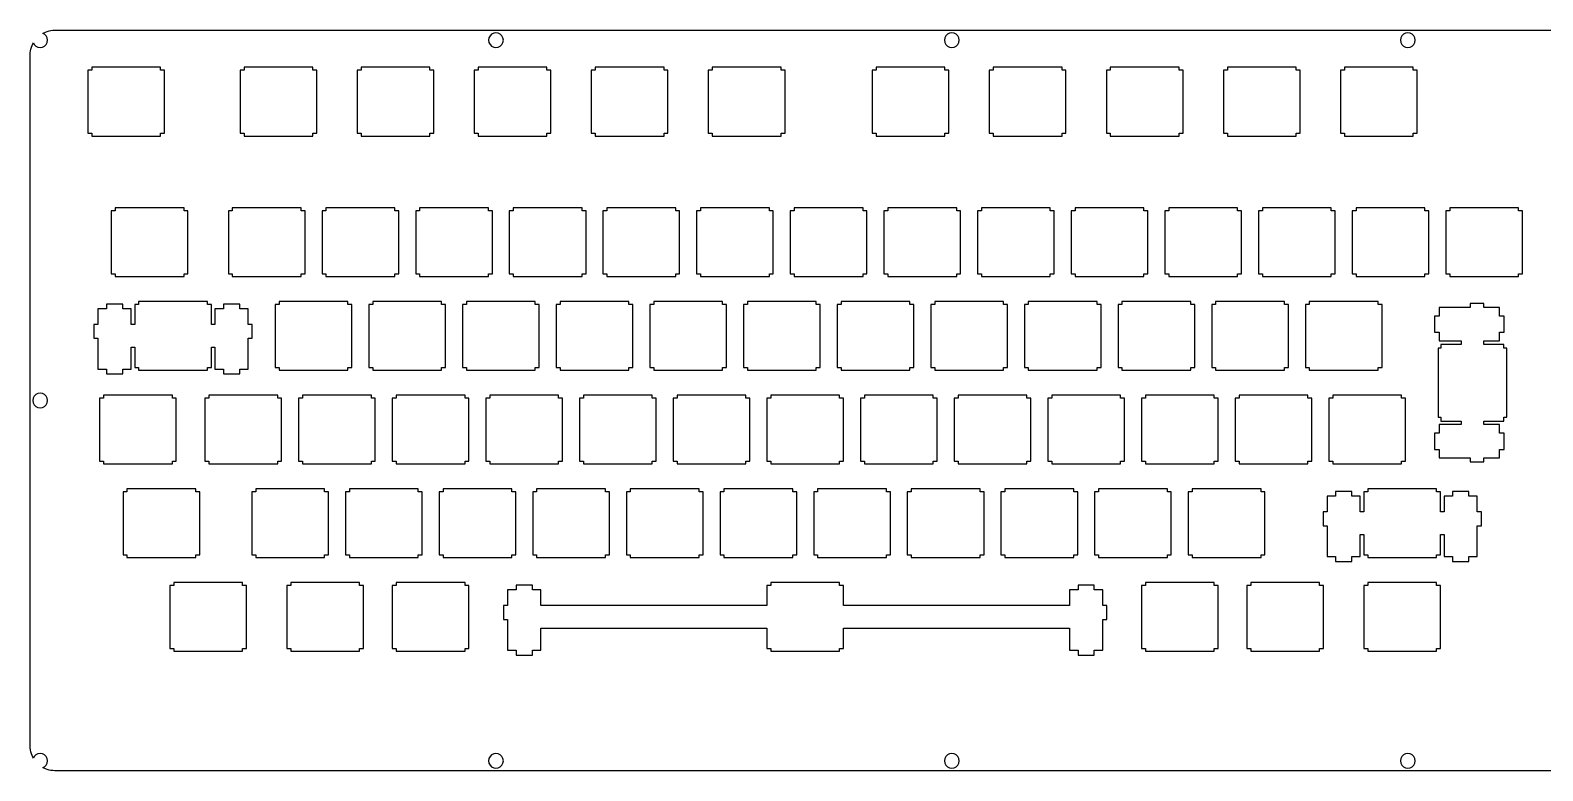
# Model space of a CAD drawing. Extents: x 0 to 468, y 0 to 151.
# Drawn here: x 0.1 to 307.8, y 0.3 to 150.9 of the extents above; entities that cross this region are included whole.
import ezdxf

# ---------------------------------------------------------------- set-up
doc = ezdxf.new("R2010")
doc.units = 0
doc.layers.get('0').update_dxf_attribs({"linetype": 'CONTINUOUS'})

msp = doc.modelspace()

# ---------------------------------------------------------------- linework, layer by layer
at = {"color": 0}
for p, q in [((3.9274, 150.756), (4.3119, 150.832)), ((4.3119, 150.832), (4.70186, 150.879)), ((4.70186, 150.879), (5.09598, 150.894)), ((5.09598, 150.894), (462.77, 150.894)), ((0.339, 147.439), (0.47542, 147.807)), ((0.47542, 147.807), (0.63941, 148.164)), ((0.63941, 148.164), (0.72485, 148.317)), ((0.72485, 148.317), (0.88194, 148.012)), ((0.88194, 148.012), (1.21405, 147.68)), ((1.21405, 147.68), (1.6316, 147.468)), ((2.55902, 147.468), (2.97656, 147.68)), ((2.67202, 150.264), (2.82498, 150.35)), ((2.97656, 150.107), (2.67202, 150.264)), ((2.82498, 150.35), (3.18189, 150.513)), ((3.30867, 149.775), (2.97656, 150.107)), ((2.97656, 147.68), (3.30867, 148.012)), ((3.18189, 150.513), (3.54983, 150.65)), ((3.52089, 149.357), (3.30867, 149.775)), ((3.30867, 148.012), (3.52089, 148.43)), ((3.5953, 148.893), (3.52089, 149.357)), ((3.52089, 148.43), (3.5953, 148.893)), ((3.54983, 150.65), (3.9274, 150.756)), ((93.4036, 149.357), (93.3305, 148.893)), ((93.3305, 148.893), (93.4036, 148.43)), ((93.617, 149.775), (93.4036, 149.357)), ((93.4036, 148.43), (93.617, 148.012)), ((93.9493, 150.107), (93.617, 149.775)), ((93.617, 148.012), (93.9493, 147.68)), ((94.3666, 150.32), (93.9493, 150.107)), ((93.9493, 147.68), (94.3666, 147.468)), ((94.8312, 150.394), (94.3666, 150.32)), ((95.2941, 150.32), (94.8312, 150.394)), ((95.7118, 150.107), (95.2941, 150.32)), ((95.2941, 147.468), (95.7118, 147.68)), ((96.0438, 149.775), (95.7118, 150.107)), ((95.7118, 147.68), (96.0438, 148.012)), ((96.2561, 149.357), (96.0438, 149.775)), ((96.0438, 148.012), (96.2561, 148.43)), ((96.3306, 148.893), (96.2561, 149.357)), ((96.2561, 148.43), (96.3306, 148.893)), ((186.139, 149.357), (186.066, 148.893)), ((186.066, 148.893), (186.139, 148.43)), ((186.352, 149.775), (186.139, 149.357)), ((186.139, 148.43), (186.352, 148.012)), ((186.683, 150.107), (186.352, 149.775)), ((186.352, 148.012), (186.683, 147.68)), ((187.102, 150.32), (186.683, 150.107)), ((186.683, 147.68), (187.102, 147.468)), ((187.566, 150.394), (187.102, 150.32)), ((188.029, 150.32), (187.566, 150.394)), ((188.448, 150.107), (188.029, 150.32)), ((188.029, 147.468), (188.448, 147.68)), ((188.779, 149.775), (188.448, 150.107)), ((188.448, 147.68), (188.779, 148.012)), ((188.991, 149.357), (188.779, 149.775)), ((188.779, 148.012), (188.991, 148.43)), ((189.066, 148.893), (188.991, 149.357)), ((188.991, 148.43), (189.066, 148.893)), ((278.875, 149.357), (278.801, 148.893)), ((278.801, 148.893), (278.875, 148.43)), ((279.087, 149.775), (278.875, 149.357)), ((278.875, 148.43), (279.087, 148.012)), ((279.418, 150.107), (279.087, 149.775)), ((279.087, 148.012), (279.418, 147.68)), ((279.837, 150.32), (279.418, 150.107)), ((279.418, 147.68), (279.837, 147.468)), ((280.3, 150.394), (279.837, 150.32)), ((280.764, 150.32), (280.3, 150.394)), ((281.182, 150.107), (280.764, 150.32)), ((280.764, 147.468), (281.182, 147.68)), ((281.514, 149.775), (281.182, 150.107)), ((281.182, 147.68), (281.514, 148.012)), ((281.728, 149.357), (281.514, 149.775)), ((281.514, 148.012), (281.728, 148.43)), ((281.801, 148.893), (281.728, 149.357)), ((281.728, 148.43), (281.801, 148.893)), ((0.09508, 145.893), (0.11024, 146.287)), ((0.09508, 5.30821), (0.09508, 145.893)), ((0.11024, 146.287), (0.1571, 146.677)), ((0.1571, 146.677), (0.23289, 147.061)), ((0.23289, 147.061), (0.339, 147.439)), ((1.6316, 147.468), (2.096, 147.394)), ((2.096, 147.394), (2.55902, 147.468)), ((94.3666, 147.468), (94.8312, 147.394)), ((94.8312, 147.394), (95.2941, 147.468)), ((187.102, 147.468), (187.566, 147.394)), ((187.566, 147.394), (188.029, 147.468)), ((279.837, 147.468), (280.3, 147.394)), ((280.3, 147.394), (280.764, 147.468)), ((12.6201, 142.769), (11.8194, 142.769)), ((11.8194, 142.769), (11.8194, 129.97)), ((12.6201, 143.37), (12.6201, 142.769)), ((26.6209, 143.37), (12.6201, 143.37)), ((26.6209, 142.769), (26.6209, 143.37)), ((27.4188, 142.769), (26.6209, 142.769)), ((27.4188, 129.97), (27.4188, 142.769)), ((43.5762, 142.769), (42.7771, 142.769)), ((42.7771, 142.769), (42.7771, 129.97)), ((43.5762, 143.37), (43.5762, 142.769)), ((57.5758, 143.37), (43.5762, 143.37)), ((57.5758, 142.769), (57.5758, 143.37)), ((58.3766, 142.769), (57.5758, 142.769)), ((58.3766, 129.97), (58.3766, 142.769)), ((67.3887, 142.769), (66.5882, 142.769)), ((66.5882, 142.769), (66.5882, 129.97)), ((67.3887, 143.37), (67.3887, 142.769)), ((81.3883, 143.37), (67.3887, 143.37)), ((81.3883, 142.769), (81.3883, 143.37)), ((82.1891, 142.769), (81.3883, 142.769)), ((82.1891, 129.97), (82.1891, 142.769)), ((91.2012, 142.769), (90.4021, 142.769)), ((90.4021, 142.769), (90.4021, 129.97)), ((91.2012, 143.37), (91.2012, 142.769)), ((105.201, 143.37), (91.2012, 143.37)), ((105.201, 142.769), (105.201, 143.37)), ((106.002, 142.769), (105.201, 142.769)), ((106.002, 129.97), (106.002, 142.769)), ((115.014, 142.769), (114.213, 142.769)), ((114.213, 142.769), (114.213, 129.97)), ((115.014, 143.37), (115.014, 142.769)), ((129.013, 143.37), (115.014, 143.37)), ((129.013, 142.769), (129.013, 143.37)), ((129.814, 142.769), (129.013, 142.769)), ((129.814, 129.97), (129.814, 142.769)), ((138.826, 142.769), (138.027, 142.769)), ((138.027, 142.769), (138.027, 129.97)), ((138.826, 143.37), (138.826, 142.769)), ((152.826, 143.37), (138.826, 143.37)), ((152.826, 142.769), (152.826, 143.37)), ((153.627, 142.769), (152.826, 142.769)), ((153.627, 129.97), (153.627, 142.769)), ((172.164, 142.769), (171.363, 142.769)), ((171.363, 142.769), (171.363, 129.97)), ((172.164, 143.37), (172.164, 142.769)), ((186.163, 143.37), (172.164, 143.37)), ((186.163, 142.769), (186.163, 143.37)), ((186.964, 142.769), (186.163, 142.769)), ((186.964, 129.97), (186.964, 142.769)), ((195.976, 142.769), (195.177, 142.769)), ((195.177, 142.769), (195.177, 129.97)), ((195.976, 143.37), (195.976, 142.769)), ((209.976, 143.37), (195.976, 143.37)), ((209.976, 142.769), (209.976, 143.37)), ((210.777, 142.769), (209.976, 142.769)), ((210.777, 129.97), (210.777, 142.769)), ((219.789, 142.769), (218.988, 142.769)), ((218.988, 142.769), (218.988, 129.97)), ((219.789, 143.37), (219.789, 142.769)), ((233.788, 143.37), (219.789, 143.37)), ((233.788, 142.769), (233.788, 143.37)), ((234.589, 142.769), (233.788, 142.769)), ((234.589, 129.97), (234.589, 142.769)), ((243.601, 142.769), (242.802, 142.769)), ((242.802, 142.769), (242.802, 129.97)), ((243.601, 143.37), (243.601, 142.769)), ((257.601, 143.37), (243.601, 143.37)), ((257.601, 142.769), (257.601, 143.37)), ((258.402, 142.769), (257.601, 142.769)), ((258.402, 129.97), (258.402, 142.769)), ((267.414, 142.769), (266.613, 142.769)), ((266.613, 142.769), (266.613, 129.97)), ((267.414, 143.37), (267.414, 142.769)), ((281.413, 143.37), (267.414, 143.37)), ((281.413, 142.769), (281.413, 143.37)), ((282.214, 142.769), (281.413, 142.769)), ((282.214, 129.97), (282.214, 142.769)), ((11.8194, 129.97), (12.6201, 129.97)), ((12.6201, 129.97), (12.6201, 129.369)), ((12.6201, 129.369), (26.6209, 129.369)), ((26.6209, 129.369), (26.6209, 129.97)), ((26.6209, 129.97), (27.4188, 129.97)), ((42.7771, 129.97), (43.5762, 129.97)), ((43.5762, 129.97), (43.5762, 129.369)), ((43.5762, 129.369), (57.5758, 129.369)), ((57.5758, 129.369), (57.5758, 129.97)), ((57.5758, 129.97), (58.3766, 129.97)), ((66.5882, 129.97), (67.3887, 129.97)), ((67.3887, 129.97), (67.3887, 129.369)), ((67.3887, 129.369), (81.3883, 129.369)), ((81.3883, 129.369), (81.3883, 129.97)), ((81.3883, 129.97), (82.1891, 129.97)), ((90.4021, 129.97), (91.2012, 129.97)), ((91.2012, 129.97), (91.2012, 129.369)), ((91.2012, 129.369), (105.201, 129.369)), ((105.201, 129.369), (105.201, 129.97)), ((105.201, 129.97), (106.002, 129.97)), ((114.213, 129.97), (115.014, 129.97)), ((115.014, 129.97), (115.014, 129.369)), ((115.014, 129.369), (129.013, 129.369)), ((129.013, 129.369), (129.013, 129.97)), ((129.013, 129.97), (129.814, 129.97)), ((138.027, 129.97), (138.826, 129.97)), ((138.826, 129.97), (138.826, 129.369)), ((138.826, 129.369), (152.826, 129.369)), ((152.826, 129.369), (152.826, 129.97)), ((152.826, 129.97), (153.627, 129.97)), ((171.363, 129.97), (172.164, 129.97)), ((172.164, 129.97), (172.164, 129.369)), ((172.164, 129.369), (186.163, 129.369)), ((186.163, 129.369), (186.163, 129.97)), ((186.163, 129.97), (186.964, 129.97)), ((195.177, 129.97), (195.976, 129.97)), ((195.976, 129.97), (195.976, 129.369)), ((195.976, 129.369), (209.976, 129.369)), ((209.976, 129.369), (209.976, 129.97)), ((209.976, 129.97), (210.777, 129.97)), ((218.988, 129.97), (219.789, 129.97)), ((219.789, 129.97), (219.789, 129.369)), ((219.789, 129.369), (233.788, 129.369)), ((233.788, 129.369), (233.788, 129.97)), ((233.788, 129.97), (234.589, 129.97)), ((242.802, 129.97), (243.601, 129.97)), ((243.601, 129.97), (243.601, 129.369)), ((243.601, 129.369), (257.601, 129.369)), ((257.601, 129.369), (257.601, 129.97)), ((257.601, 129.97), (258.402, 129.97)), ((266.613, 129.97), (267.414, 129.97)), ((267.414, 129.97), (267.414, 129.369)), ((267.414, 129.369), (281.413, 129.369)), ((281.413, 129.369), (281.413, 129.97)), ((281.413, 129.97), (282.214, 129.97)), ((17.3826, 114.194), (16.5819, 114.194)), ((16.5819, 114.194), (16.5819, 101.393)), ((17.3826, 114.793), (17.3826, 114.194)), ((31.3821, 114.793), (17.3826, 114.793)), ((31.3821, 114.194), (31.3821, 114.793)), ((32.1827, 114.194), (31.3821, 114.194)), ((32.1827, 101.393), (32.1827, 114.194)), ((41.1949, 114.194), (40.3959, 114.194)), ((40.3959, 114.194), (40.3959, 101.393)), ((41.1949, 114.793), (41.1949, 114.194)), ((55.196, 114.793), (41.1949, 114.793)), ((55.196, 114.194), (55.196, 114.793)), ((55.9954, 114.194), (55.196, 114.194)), ((55.9954, 101.393), (55.9954, 114.194)), ((60.2449, 114.194), (59.4445, 114.194)), ((59.4445, 114.194), (59.4445, 101.393)), ((60.2449, 114.793), (60.2449, 114.194)), ((74.246, 114.793), (60.2449, 114.793)), ((74.246, 114.194), (74.246, 114.793)), ((75.0454, 114.194), (74.246, 114.194)), ((75.0454, 101.393), (75.0454, 114.194)), ((79.2949, 114.194), (78.4959, 114.194)), ((78.4959, 114.194), (78.4959, 101.393)), ((79.2949, 114.793), (79.2949, 114.194)), ((93.296, 114.793), (79.2949, 114.793)), ((93.296, 114.194), (93.296, 114.793)), ((94.0954, 114.194), (93.296, 114.194)), ((94.0954, 101.393), (94.0954, 114.194)), ((98.3449, 114.194), (97.5459, 114.194)), ((97.5459, 114.194), (97.5459, 101.393)), ((98.3449, 114.793), (98.3449, 114.194)), ((112.346, 114.793), (98.3449, 114.793)), ((112.346, 114.194), (112.346, 114.793)), ((113.145, 114.194), (112.346, 114.194)), ((113.145, 101.393), (113.145, 114.194)), ((117.395, 114.194), (116.596, 114.194)), ((116.596, 114.194), (116.596, 101.393)), ((117.395, 114.793), (117.395, 114.194)), ((131.396, 114.793), (117.395, 114.793)), ((131.396, 114.194), (131.396, 114.793)), ((132.195, 114.194), (131.396, 114.194)), ((132.195, 101.393), (132.195, 114.194)), ((136.445, 114.194), (135.646, 114.194)), ((135.646, 114.194), (135.646, 101.393)), ((136.445, 114.793), (136.445, 114.194)), ((150.446, 114.793), (136.445, 114.793)), ((150.446, 114.194), (150.446, 114.793)), ((151.245, 114.194), (150.446, 114.194)), ((151.245, 101.393), (151.245, 114.194)), ((155.495, 114.194), (154.696, 114.194)), ((154.696, 114.194), (154.696, 101.393)), ((155.495, 114.793), (155.495, 114.194)), ((169.496, 114.793), (155.495, 114.793)), ((169.496, 114.194), (169.496, 114.793)), ((170.295, 114.194), (169.496, 114.194)), ((170.295, 101.393), (170.295, 114.194)), ((174.545, 114.194), (173.746, 114.194)), ((173.746, 114.194), (173.746, 101.393)), ((174.545, 114.793), (174.545, 114.194)), ((188.546, 114.793), (174.545, 114.793)), ((188.546, 114.194), (188.546, 114.793)), ((189.345, 114.194), (188.546, 114.194)), ((189.345, 101.393), (189.345, 114.194)), ((193.595, 114.194), (192.796, 114.194)), ((192.796, 114.194), (192.796, 101.393)), ((193.595, 114.793), (193.595, 114.194)), ((207.596, 114.793), (193.595, 114.793)), ((207.596, 114.194), (207.596, 114.793)), ((208.395, 114.194), (207.596, 114.194)), ((208.395, 101.393), (208.395, 114.194)), ((212.645, 114.194), (211.846, 114.194)), ((211.846, 114.194), (211.846, 101.393)), ((212.645, 114.793), (212.645, 114.194)), ((226.646, 114.793), (212.645, 114.793)), ((226.646, 114.194), (226.646, 114.793)), ((227.445, 114.194), (226.646, 114.194)), ((227.445, 101.393), (227.445, 114.194)), ((231.695, 114.194), (230.896, 114.194)), ((230.896, 114.194), (230.896, 101.393)), ((231.695, 114.793), (231.695, 114.194)), ((245.696, 114.793), (231.695, 114.793)), ((245.696, 114.194), (245.696, 114.793)), ((246.495, 114.194), (245.696, 114.194)), ((246.495, 101.393), (246.495, 114.194)), ((250.745, 114.194), (249.946, 114.194)), ((249.946, 114.194), (249.946, 101.393)), ((250.745, 114.793), (250.745, 114.194)), ((264.746, 114.793), (250.745, 114.793)), ((264.746, 114.194), (264.746, 114.793)), ((265.545, 114.194), (264.746, 114.194)), ((265.545, 101.393), (265.545, 114.194)), ((269.795, 114.194), (268.996, 114.194)), ((268.996, 114.194), (268.996, 101.393)), ((269.795, 114.793), (269.795, 114.194)), ((283.796, 114.793), (269.795, 114.793)), ((283.796, 114.194), (283.796, 114.793)), ((284.595, 114.194), (283.796, 114.194)), ((284.595, 101.393), (284.595, 114.194)), ((288.845, 114.194), (288.046, 114.194)), ((288.046, 114.194), (288.046, 101.393)), ((288.845, 114.793), (288.845, 114.194)), ((302.846, 114.793), (288.845, 114.793)), ((302.846, 114.194), (302.846, 114.793)), ((303.645, 114.194), (302.846, 114.194)), ((303.645, 101.393), (303.645, 114.194)), ((16.5819, 101.393), (17.3826, 101.393)), ((17.3826, 101.393), (17.3826, 100.794)), ((17.3826, 100.794), (31.3821, 100.794)), ((31.3821, 100.794), (31.3821, 101.393)), ((31.3821, 101.393), (32.1827, 101.393)), ((40.3959, 101.393), (41.1949, 101.393)), ((41.1949, 101.393), (41.1949, 100.794)), ((41.1949, 100.794), (55.196, 100.794)), ((55.196, 100.794), (55.196, 101.393)), ((55.196, 101.393), (55.9954, 101.393)), ((59.4445, 101.393), (60.2449, 101.393)), ((60.2449, 101.393), (60.2449, 100.794)), ((60.2449, 100.794), (74.246, 100.794)), ((74.246, 100.794), (74.246, 101.393)), ((74.246, 101.393), (75.0454, 101.393)), ((78.4959, 101.393), (79.2949, 101.393)), ((79.2949, 101.393), (79.2949, 100.794)), ((79.2949, 100.794), (93.296, 100.794)), ((93.296, 100.794), (93.296, 101.393)), ((93.296, 101.393), (94.0954, 101.393)), ((97.5459, 101.393), (98.3449, 101.393)), ((98.3449, 101.393), (98.3449, 100.794)), ((98.3449, 100.794), (112.346, 100.794)), ((112.346, 100.794), (112.346, 101.393)), ((112.346, 101.393), (113.145, 101.393)), ((116.596, 101.393), (117.395, 101.393)), ((117.395, 101.393), (117.395, 100.794)), ((117.395, 100.794), (131.396, 100.794)), ((131.396, 100.794), (131.396, 101.393)), ((131.396, 101.393), (132.195, 101.393)), ((135.646, 101.393), (136.445, 101.393)), ((136.445, 101.393), (136.445, 100.794)), ((136.445, 100.794), (150.446, 100.794)), ((150.446, 100.794), (150.446, 101.393)), ((150.446, 101.393), (151.245, 101.393)), ((154.696, 101.393), (155.495, 101.393)), ((155.495, 101.393), (155.495, 100.794)), ((155.495, 100.794), (169.496, 100.794)), ((169.496, 100.794), (169.496, 101.393)), ((169.496, 101.393), (170.295, 101.393)), ((173.746, 101.393), (174.545, 101.393)), ((174.545, 101.393), (174.545, 100.794)), ((174.545, 100.794), (188.546, 100.794)), ((188.546, 100.794), (188.546, 101.393)), ((188.546, 101.393), (189.345, 101.393)), ((192.796, 101.393), (193.595, 101.393)), ((193.595, 101.393), (193.595, 100.794)), ((193.595, 100.794), (207.596, 100.794)), ((207.596, 100.794), (207.596, 101.393)), ((207.596, 101.393), (208.395, 101.393)), ((211.846, 101.393), (212.645, 101.393)), ((212.645, 101.393), (212.645, 100.794)), ((212.645, 100.794), (226.646, 100.794)), ((226.646, 100.794), (226.646, 101.393)), ((226.646, 101.393), (227.445, 101.393)), ((230.896, 101.393), (231.695, 101.393)), ((231.695, 101.393), (231.695, 100.794)), ((231.695, 100.794), (245.696, 100.794)), ((245.696, 100.794), (245.696, 101.393)), ((245.696, 101.393), (246.495, 101.393)), ((249.946, 101.393), (250.745, 101.393)), ((250.745, 101.393), (250.745, 100.794)), ((250.745, 100.794), (264.746, 100.794)), ((264.746, 100.794), (264.746, 101.393)), ((264.746, 101.393), (265.545, 101.393)), ((268.996, 101.393), (269.795, 101.393)), ((269.795, 101.393), (269.795, 100.794)), ((269.795, 100.794), (283.796, 100.794)), ((283.796, 100.794), (283.796, 101.393)), ((283.796, 101.393), (284.595, 101.393)), ((288.046, 101.393), (288.845, 101.393)), ((288.845, 101.393), (288.845, 100.794)), ((288.845, 100.794), (302.846, 100.794)), ((302.846, 100.794), (302.846, 101.393)), ((302.846, 101.393), (303.645, 101.393)), ((22.1451, 95.7432), (22.1451, 95.1438)), ((36.146, 95.7432), (22.1451, 95.7432)), ((36.146, 95.1438), (36.146, 95.7432)), ((50.7199, 95.7432), (50.7199, 95.1438)), ((64.721, 95.7432), (50.7199, 95.7432)), ((64.721, 95.1438), (64.721, 95.7432)), ((69.7699, 95.7432), (69.7699, 95.1438)), ((83.771, 95.7432), (69.7699, 95.7432)), ((83.771, 95.1438), (83.771, 95.7432)), ((88.8199, 95.7432), (88.8199, 95.1438)), ((102.821, 95.7432), (88.8199, 95.7432)), ((102.821, 95.1438), (102.821, 95.7432)), ((107.87, 95.7432), (107.87, 95.1438)), ((121.87, 95.7432), (107.87, 95.7432)), ((121.87, 95.1438), (121.87, 95.7432)), ((126.92, 95.7432), (126.92, 95.1438)), ((140.921, 95.7432), (126.92, 95.7432)), ((140.921, 95.1438), (140.921, 95.7432)), ((145.97, 95.7432), (145.97, 95.1438)), ((159.971, 95.7432), (145.97, 95.7432)), ((159.971, 95.1438), (159.971, 95.7432)), ((165.02, 95.7432), (165.02, 95.1438)), ((179.021, 95.7432), (165.02, 95.7432)), ((179.021, 95.1438), (179.021, 95.7432)), ((184.07, 95.7432), (184.07, 95.1438)), ((198.071, 95.7432), (184.07, 95.7432)), ((198.071, 95.1438), (198.071, 95.7432)), ((203.12, 95.7432), (203.12, 95.1438)), ((217.121, 95.7432), (203.12, 95.7432)), ((217.121, 95.1438), (217.121, 95.7432)), ((222.17, 95.7432), (222.17, 95.1438)), ((236.171, 95.7432), (222.17, 95.7432)), ((236.171, 95.1438), (236.171, 95.7432)), ((241.22, 95.7432), (241.22, 95.1438)), ((255.221, 95.7432), (241.22, 95.7432)), ((255.221, 95.1438), (255.221, 95.7432)), ((260.27, 95.7432), (260.27, 95.1438)), ((274.271, 95.7432), (260.27, 95.7432)), ((274.271, 95.1438), (274.271, 95.7432)), ((15.5939, 94.2728), (13.87, 94.2728)), ((13.87, 94.2728), (13.87, 91.0442)), ((18.8943, 95.1936), (15.5939, 95.1936)), ((15.5939, 95.1936), (15.5939, 94.2728)), ((18.8943, 94.2728), (18.8943, 95.1936)), ((20.621, 94.2728), (18.8943, 94.2728)), ((20.621, 91.0442), (20.621, 94.2728)), ((22.1451, 95.1438), (21.3444, 95.1438)), ((21.3444, 95.1438), (21.3444, 91.0442)), ((36.9439, 95.1438), (36.146, 95.1438)), ((36.9439, 91.0442), (36.9439, 95.1438)), ((39.3954, 94.2728), (37.67, 94.2728)), ((37.67, 94.2728), (37.67, 91.0442)), ((42.6942, 95.1936), (39.3954, 95.1936)), ((39.3954, 95.1936), (39.3954, 94.2728)), ((42.6942, 94.2728), (42.6942, 95.1936)), ((44.4197, 94.2728), (42.6942, 94.2728)), ((44.4197, 91.0442), (44.4197, 94.2728)), ((50.7199, 95.1438), (49.9209, 95.1438)), ((49.9209, 95.1438), (49.9209, 82.3433)), ((65.5204, 95.1438), (64.721, 95.1438)), ((65.5204, 82.3433), (65.5204, 95.1438)), ((69.7699, 95.1438), (68.9709, 95.1438)), ((68.9709, 95.1438), (68.9709, 82.3433)), ((84.5704, 95.1438), (83.771, 95.1438)), ((84.5704, 82.3433), (84.5704, 95.1438)), ((88.8199, 95.1438), (88.0209, 95.1438)), ((88.0209, 95.1438), (88.0209, 82.3433)), ((103.619, 95.1438), (102.821, 95.1438)), ((103.619, 82.3433), (103.619, 95.1438)), ((107.87, 95.1438), (107.071, 95.1438)), ((107.071, 95.1438), (107.071, 82.3433)), ((122.669, 95.1438), (121.87, 95.1438)), ((122.669, 82.3433), (122.669, 95.1438)), ((126.92, 95.1438), (126.119, 95.1438)), ((126.119, 95.1438), (126.119, 82.3433)), ((141.72, 95.1438), (140.921, 95.1438)), ((141.72, 82.3433), (141.72, 95.1438)), ((145.97, 95.1438), (145.171, 95.1438)), ((145.171, 95.1438), (145.171, 82.3433)), ((160.77, 95.1438), (159.971, 95.1438)), ((160.77, 82.3433), (160.77, 95.1438)), ((165.02, 95.1438), (164.221, 95.1438)), ((164.221, 95.1438), (164.221, 82.3433)), ((179.82, 95.1438), (179.021, 95.1438)), ((179.82, 82.3433), (179.82, 95.1438)), ((184.07, 95.1438), (183.271, 95.1438)), ((183.271, 95.1438), (183.271, 82.3433)), ((198.87, 95.1438), (198.071, 95.1438)), ((198.87, 82.3433), (198.87, 95.1438)), ((203.12, 95.1438), (202.321, 95.1438)), ((202.321, 95.1438), (202.321, 82.3433)), ((217.92, 95.1438), (217.121, 95.1438)), ((217.92, 82.3433), (217.92, 95.1438)), ((222.17, 95.1438), (221.371, 95.1438)), ((221.371, 95.1438), (221.371, 82.3433)), ((236.97, 95.1438), (236.171, 95.1438)), ((236.97, 82.3433), (236.97, 95.1438)), ((241.22, 95.1438), (240.421, 95.1438)), ((240.421, 95.1438), (240.421, 82.3433)), ((256.02, 95.1438), (255.221, 95.1438)), ((256.02, 82.3433), (256.02, 95.1438)), ((260.27, 95.1438), (259.471, 95.1438)), ((259.471, 95.1438), (259.471, 82.3433)), ((275.07, 95.1438), (274.271, 95.1438)), ((275.07, 82.3433), (275.07, 95.1438)), ((286.694, 92.7682), (285.714, 92.7682)), ((285.714, 92.7682), (285.714, 89.4676)), ((292.964, 94.4933), (286.694, 94.4933)), ((286.694, 94.4933), (286.694, 92.7682)), ((292.964, 95.3188), (292.964, 94.4933)), ((295.763, 95.3188), (292.964, 95.3188)), ((295.763, 94.4933), (295.763, 95.3188)), ((298.993, 94.4933), (295.763, 94.4933)), ((298.993, 92.7682), (298.993, 94.4933)), ((299.913, 92.7682), (298.993, 92.7682)), ((299.913, 89.4676), (299.913, 92.7682)), ((13.87, 91.0442), (13.0445, 91.0442)), ((13.0445, 91.0442), (13.0445, 88.2442)), ((21.3444, 91.0442), (20.621, 91.0442)), ((37.67, 91.0442), (36.9439, 91.0442)), ((45.2452, 91.0442), (44.4197, 91.0442)), ((45.2452, 88.2442), (45.2452, 91.0442)), ((285.714, 89.4676), (286.694, 89.4676)), ((286.694, 89.4676), (286.694, 87.744)), ((298.993, 87.744), (298.993, 89.4676)), ((298.993, 89.4676), (299.913, 89.4676)), ((13.0445, 88.2442), (13.87, 88.2442)), ((13.87, 88.2442), (13.87, 81.9739)), ((20.621, 81.9739), (20.621, 86.4429)), ((20.621, 86.4429), (21.3444, 86.4429)), ((21.3444, 86.4429), (21.3444, 82.3433)), ((36.9439, 82.3433), (36.9439, 86.4429)), ((36.9439, 86.4429), (37.67, 86.4429)), ((37.67, 86.4429), (37.67, 81.9739)), ((44.4197, 81.9739), (44.4197, 88.2442)), ((44.4197, 88.2442), (45.2452, 88.2442)), ((287.063, 86.2182), (286.464, 86.2182)), ((286.464, 86.2182), (286.464, 72.2189)), ((286.694, 87.744), (291.163, 87.744)), ((291.163, 87.019), (287.063, 87.019)), ((287.063, 87.019), (287.063, 86.2182)), ((291.163, 87.744), (291.163, 87.019)), ((295.763, 87.019), (295.763, 87.744)), ((295.763, 87.744), (298.993, 87.744)), ((299.864, 87.019), (295.763, 87.019)), ((299.864, 86.2182), (299.864, 87.019)), ((300.463, 86.2182), (299.864, 86.2182)), ((300.463, 72.2189), (300.463, 86.2182)), ((13.87, 81.9739), (15.5939, 81.9739)), ((15.5939, 81.9739), (15.5939, 80.9928)), ((15.5939, 80.9928), (18.8943, 80.9928)), ((18.8943, 80.9928), (18.8943, 81.9739)), ((18.8943, 81.9739), (20.621, 81.9739)), ((21.3444, 82.3433), (22.1451, 82.3433)), ((22.1451, 82.3433), (22.1451, 81.7439)), ((22.1451, 81.7439), (36.146, 81.7439)), ((36.146, 81.7439), (36.146, 82.3433)), ((36.146, 82.3433), (36.9439, 82.3433)), ((37.67, 81.9739), (39.3954, 81.9739)), ((39.3954, 81.9739), (39.3954, 80.9928)), ((39.3954, 80.9928), (42.6942, 80.9928)), ((42.6942, 80.9928), (42.6942, 81.9739)), ((42.6942, 81.9739), (44.4197, 81.9739)), ((49.9209, 82.3433), (50.7199, 82.3433)), ((50.7199, 82.3433), (50.7199, 81.7439)), ((50.7199, 81.7439), (64.721, 81.7439)), ((64.721, 81.7439), (64.721, 82.3433)), ((64.721, 82.3433), (65.5204, 82.3433)), ((68.9709, 82.3433), (69.7699, 82.3433)), ((69.7699, 82.3433), (69.7699, 81.7439)), ((69.7699, 81.7439), (83.771, 81.7439)), ((83.771, 81.7439), (83.771, 82.3433)), ((83.771, 82.3433), (84.5704, 82.3433)), ((88.0209, 82.3433), (88.8199, 82.3433)), ((88.8199, 82.3433), (88.8199, 81.7439)), ((88.8199, 81.7439), (102.821, 81.7439)), ((102.821, 81.7439), (102.821, 82.3433)), ((102.821, 82.3433), (103.619, 82.3433)), ((107.071, 82.3433), (107.87, 82.3433)), ((107.87, 82.3433), (107.87, 81.7439)), ((107.87, 81.7439), (121.87, 81.7439)), ((121.87, 81.7439), (121.87, 82.3433)), ((121.87, 82.3433), (122.669, 82.3433)), ((126.119, 82.3433), (126.92, 82.3433)), ((126.92, 82.3433), (126.92, 81.7439)), ((126.92, 81.7439), (140.921, 81.7439)), ((140.921, 81.7439), (140.921, 82.3433)), ((140.921, 82.3433), (141.72, 82.3433)), ((145.171, 82.3433), (145.97, 82.3433)), ((145.97, 82.3433), (145.97, 81.7439)), ((145.97, 81.7439), (159.971, 81.7439)), ((159.971, 81.7439), (159.971, 82.3433)), ((159.971, 82.3433), (160.77, 82.3433)), ((164.221, 82.3433), (165.02, 82.3433)), ((165.02, 82.3433), (165.02, 81.7439)), ((165.02, 81.7439), (179.021, 81.7439)), ((179.021, 81.7439), (179.021, 82.3433)), ((179.021, 82.3433), (179.82, 82.3433)), ((183.271, 82.3433), (184.07, 82.3433)), ((184.07, 82.3433), (184.07, 81.7439)), ((184.07, 81.7439), (198.071, 81.7439)), ((198.071, 81.7439), (198.071, 82.3433)), ((198.071, 82.3433), (198.87, 82.3433)), ((202.321, 82.3433), (203.12, 82.3433)), ((203.12, 82.3433), (203.12, 81.7439)), ((203.12, 81.7439), (217.121, 81.7439)), ((217.121, 81.7439), (217.121, 82.3433)), ((217.121, 82.3433), (217.92, 82.3433)), ((221.371, 82.3433), (222.17, 82.3433)), ((222.17, 82.3433), (222.17, 81.7439)), ((222.17, 81.7439), (236.171, 81.7439)), ((236.171, 81.7439), (236.171, 82.3433)), ((236.171, 82.3433), (236.97, 82.3433)), ((240.421, 82.3433), (241.22, 82.3433)), ((241.22, 82.3433), (241.22, 81.7439)), ((241.22, 81.7439), (255.221, 81.7439)), ((255.221, 81.7439), (255.221, 82.3433)), ((255.221, 82.3433), (256.02, 82.3433)), ((259.471, 82.3433), (260.27, 82.3433)), ((260.27, 82.3433), (260.27, 81.7439)), ((260.27, 81.7439), (274.271, 81.7439)), ((274.271, 81.7439), (274.271, 82.3433)), ((274.271, 82.3433), (275.07, 82.3433)), ((1.6316, 77.0269), (1.21405, 76.8145)), ((2.096, 77.0999), (1.6316, 77.0269)), ((2.55902, 77.0269), (2.096, 77.0999)), ((2.97656, 76.8145), (2.55902, 77.0269)), ((0.66835, 76.0649), (0.59531, 75.6006)), ((0.59531, 75.6006), (0.66835, 75.1374)), ((0.88194, 76.4826), (0.66835, 76.0649)), ((0.66835, 75.1374), (0.88194, 74.7201)), ((1.21405, 76.8145), (0.88194, 76.4826)), ((0.88194, 74.7201), (1.21405, 74.3878)), ((1.21405, 74.3878), (1.6316, 74.1743)), ((1.6316, 74.1743), (2.096, 74.0999)), ((2.096, 74.0999), (2.55902, 74.1743)), ((2.55902, 74.1743), (2.97656, 74.3878)), ((3.30867, 76.4826), (2.97656, 76.8145)), ((2.97656, 74.3878), (3.30867, 74.7201)), ((3.52089, 76.0649), (3.30867, 76.4826)), ((3.30867, 74.7201), (3.52089, 75.1374)), ((3.5953, 75.6006), (3.52089, 76.0649)), ((3.52089, 75.1374), (3.5953, 75.6006)), ((15.0013, 76.0938), (14.2021, 76.0938)), ((14.2021, 76.0938), (14.2021, 63.2933)), ((15.0013, 76.6932), (15.0013, 76.0938)), ((29.0008, 76.6932), (15.0013, 76.6932)), ((29.0008, 76.0938), (29.0008, 76.6932)), ((29.8015, 76.0938), (29.0008, 76.0938)), ((29.8015, 63.2933), (29.8015, 76.0938)), ((36.4324, 76.0938), (35.632, 76.0938)), ((35.632, 76.0938), (35.632, 63.2933)), ((36.4324, 76.6932), (36.4324, 76.0938)), ((50.4321, 76.6932), (36.4324, 76.6932)), ((50.4321, 76.0938), (50.4321, 76.6932)), ((51.2329, 76.0938), (50.4321, 76.0938)), ((51.2329, 63.2933), (51.2329, 76.0938)), ((55.4824, 76.0938), (54.682, 76.0938)), ((54.682, 76.0938), (54.682, 63.2933)), ((55.4824, 76.6932), (55.4824, 76.0938)), ((69.4821, 76.6932), (55.4824, 76.6932)), ((69.4821, 76.0938), (69.4821, 76.6932)), ((70.2829, 76.0938), (69.4821, 76.0938)), ((70.2829, 63.2933), (70.2829, 76.0938)), ((74.5324, 76.0938), (73.732, 76.0938)), ((73.732, 76.0938), (73.732, 63.2933)), ((74.5324, 76.6932), (74.5324, 76.0938)), ((88.5321, 76.6932), (74.5324, 76.6932)), ((88.5321, 76.0938), (88.5321, 76.6932)), ((89.3329, 76.0938), (88.5321, 76.0938)), ((89.3329, 63.2933), (89.3329, 76.0938)), ((93.5824, 76.0938), (92.782, 76.0938)), ((92.782, 76.0938), (92.782, 63.2933)), ((93.5824, 76.6932), (93.5824, 76.0938)), ((107.582, 76.6932), (93.5824, 76.6932)), ((107.582, 76.0938), (107.582, 76.6932)), ((108.383, 76.0938), (107.582, 76.0938)), ((108.383, 63.2933), (108.383, 76.0938)), ((112.632, 76.0938), (111.832, 76.0938)), ((111.832, 76.0938), (111.832, 63.2933)), ((112.632, 76.6932), (112.632, 76.0938)), ((126.632, 76.6932), (112.632, 76.6932)), ((126.632, 76.0938), (126.632, 76.6932)), ((127.433, 76.0938), (126.632, 76.0938)), ((127.433, 63.2933), (127.433, 76.0938)), ((131.682, 76.0938), (130.882, 76.0938)), ((130.882, 76.0938), (130.882, 63.2933)), ((131.682, 76.6932), (131.682, 76.0938)), ((145.682, 76.6932), (131.682, 76.6932)), ((145.682, 76.0938), (145.682, 76.6932)), ((146.483, 76.0938), (145.682, 76.0938)), ((146.483, 63.2933), (146.483, 76.0938)), ((150.732, 76.0938), (149.932, 76.0938)), ((149.932, 76.0938), (149.932, 63.2933)), ((150.732, 76.6932), (150.732, 76.0938)), ((164.732, 76.6932), (150.732, 76.6932)), ((164.732, 76.0938), (164.732, 76.6932)), ((165.533, 76.0938), (164.732, 76.0938)), ((165.533, 63.2933), (165.533, 76.0938)), ((169.782, 76.0938), (168.982, 76.0938)), ((168.982, 76.0938), (168.982, 63.2933)), ((169.782, 76.6932), (169.782, 76.0938)), ((183.782, 76.6932), (169.782, 76.6932)), ((183.782, 76.0938), (183.782, 76.6932)), ((184.583, 76.0938), (183.782, 76.0938)), ((184.583, 63.2933), (184.583, 76.0938)), ((188.832, 76.0938), (188.032, 76.0938)), ((188.032, 76.0938), (188.032, 63.2933)), ((188.832, 76.6932), (188.832, 76.0938)), ((202.832, 76.6932), (188.832, 76.6932)), ((202.832, 76.0938), (202.832, 76.6932)), ((203.633, 76.0938), (202.832, 76.0938)), ((203.633, 63.2933), (203.633, 76.0938)), ((207.882, 76.0938), (207.082, 76.0938)), ((207.082, 76.0938), (207.082, 63.2933)), ((207.882, 76.6932), (207.882, 76.0938)), ((221.882, 76.6932), (207.882, 76.6932)), ((221.882, 76.0938), (221.882, 76.6932)), ((222.683, 76.0938), (221.882, 76.0938)), ((222.683, 63.2933), (222.683, 76.0938)), ((226.932, 76.0938), (226.132, 76.0938)), ((226.132, 76.0938), (226.132, 63.2933)), ((226.932, 76.6932), (226.932, 76.0938)), ((240.932, 76.6932), (226.932, 76.6932)), ((240.932, 76.0938), (240.932, 76.6932)), ((241.733, 76.0938), (240.932, 76.0938)), ((241.733, 63.2933), (241.733, 76.0938)), ((245.982, 76.0938), (245.182, 76.0938)), ((245.182, 76.0938), (245.182, 63.2933)), ((245.982, 76.6932), (245.982, 76.0938)), ((259.982, 76.6932), (245.982, 76.6932)), ((259.982, 76.0938), (259.982, 76.6932)), ((260.783, 76.0938), (259.982, 76.0938)), ((260.783, 63.2933), (260.783, 76.0938)), ((265.032, 76.0938), (264.232, 76.0938)), ((264.232, 76.0938), (264.232, 63.2933)), ((265.032, 76.6932), (265.032, 76.0938)), ((279.032, 76.6932), (265.032, 76.6932)), ((279.032, 76.0938), (279.032, 76.6932)), ((279.833, 76.0938), (279.032, 76.0938)), ((279.833, 63.2933), (279.833, 76.0938)), ((286.464, 72.2189), (287.063, 72.2189)), ((287.063, 72.2189), (287.063, 71.4181)), ((287.063, 71.4181), (291.163, 71.4181)), ((291.163, 71.4181), (291.163, 70.6935)), ((295.763, 70.6935), (295.763, 71.4181)), ((295.763, 71.4181), (299.864, 71.4181)), ((299.864, 71.4181), (299.864, 72.2189)), ((299.864, 72.2189), (300.463, 72.2189)), ((286.694, 68.9681), (285.714, 68.9681)), ((285.714, 68.9681), (285.714, 65.6689)), ((291.163, 70.6935), (286.694, 70.6935)), ((286.694, 70.6935), (286.694, 68.9681)), ((298.993, 70.6935), (295.763, 70.6935)), ((298.993, 68.9681), (298.993, 70.6935)), ((299.913, 68.9681), (298.993, 68.9681)), ((299.913, 65.6689), (299.913, 68.9681)), ((285.714, 65.6689), (286.694, 65.6689)), ((286.694, 65.6689), (286.694, 63.9438)), ((298.993, 63.9438), (298.993, 65.6689)), ((298.993, 65.6689), (299.913, 65.6689)), ((14.2021, 63.2933), (15.0013, 63.2933)), ((15.0013, 63.2933), (15.0013, 62.6939)), ((15.0013, 62.6939), (29.0008, 62.6939)), ((29.0008, 62.6939), (29.0008, 63.2933)), ((29.0008, 63.2933), (29.8015, 63.2933)), ((35.632, 63.2933), (36.4324, 63.2933)), ((36.4324, 63.2933), (36.4324, 62.6939)), ((36.4324, 62.6939), (50.4321, 62.6939)), ((50.4321, 62.6939), (50.4321, 63.2933)), ((50.4321, 63.2933), (51.2329, 63.2933)), ((54.682, 63.2933), (55.4824, 63.2933)), ((55.4824, 63.2933), (55.4824, 62.6939)), ((55.4824, 62.6939), (69.4821, 62.6939)), ((69.4821, 62.6939), (69.4821, 63.2933)), ((69.4821, 63.2933), (70.2829, 63.2933)), ((73.732, 63.2933), (74.5324, 63.2933)), ((74.5324, 63.2933), (74.5324, 62.6939)), ((74.5324, 62.6939), (88.5321, 62.6939)), ((88.5321, 62.6939), (88.5321, 63.2933)), ((88.5321, 63.2933), (89.3329, 63.2933)), ((92.782, 63.2933), (93.5824, 63.2933)), ((93.5824, 63.2933), (93.5824, 62.6939)), ((93.5824, 62.6939), (107.582, 62.6939)), ((107.582, 62.6939), (107.582, 63.2933)), ((107.582, 63.2933), (108.383, 63.2933)), ((111.832, 63.2933), (112.632, 63.2933)), ((112.632, 63.2933), (112.632, 62.6939)), ((112.632, 62.6939), (126.632, 62.6939)), ((126.632, 62.6939), (126.632, 63.2933)), ((126.632, 63.2933), (127.433, 63.2933)), ((130.882, 63.2933), (131.682, 63.2933)), ((131.682, 63.2933), (131.682, 62.6939)), ((131.682, 62.6939), (145.682, 62.6939)), ((145.682, 62.6939), (145.682, 63.2933)), ((145.682, 63.2933), (146.483, 63.2933)), ((149.932, 63.2933), (150.732, 63.2933)), ((150.732, 63.2933), (150.732, 62.6939)), ((150.732, 62.6939), (164.732, 62.6939)), ((164.732, 62.6939), (164.732, 63.2933)), ((164.732, 63.2933), (165.533, 63.2933)), ((168.982, 63.2933), (169.782, 63.2933)), ((169.782, 63.2933), (169.782, 62.6939)), ((169.782, 62.6939), (183.782, 62.6939)), ((183.782, 62.6939), (183.782, 63.2933)), ((183.782, 63.2933), (184.583, 63.2933)), ((188.032, 63.2933), (188.832, 63.2933)), ((188.832, 63.2933), (188.832, 62.6939)), ((188.832, 62.6939), (202.832, 62.6939)), ((202.832, 62.6939), (202.832, 63.2933)), ((202.832, 63.2933), (203.633, 63.2933)), ((207.082, 63.2933), (207.882, 63.2933)), ((207.882, 63.2933), (207.882, 62.6939)), ((207.882, 62.6939), (221.882, 62.6939)), ((221.882, 62.6939), (221.882, 63.2933)), ((221.882, 63.2933), (222.683, 63.2933)), ((226.132, 63.2933), (226.932, 63.2933)), ((226.932, 63.2933), (226.932, 62.6939)), ((226.932, 62.6939), (240.932, 62.6939)), ((240.932, 62.6939), (240.932, 63.2933)), ((240.932, 63.2933), (241.733, 63.2933)), ((245.182, 63.2933), (245.982, 63.2933)), ((245.982, 63.2933), (245.982, 62.6939)), ((245.982, 62.6939), (259.982, 62.6939)), ((259.982, 62.6939), (259.982, 63.2933)), ((259.982, 63.2933), (260.783, 63.2933)), ((264.232, 63.2933), (265.032, 63.2933)), ((265.032, 63.2933), (265.032, 62.6939)), ((265.032, 62.6939), (279.032, 62.6939)), ((279.032, 62.6939), (279.032, 63.2933)), ((279.032, 63.2933), (279.833, 63.2933)), ((286.694, 63.9438), (292.964, 63.9438)), ((292.964, 63.9438), (292.964, 63.1183)), ((292.964, 63.1183), (295.763, 63.1183)), ((295.763, 63.1183), (295.763, 63.9438)), ((295.763, 63.9438), (298.993, 63.9438)), ((19.7638, 57.0438), (18.9632, 57.0438)), ((18.9632, 57.0438), (18.9632, 44.2433)), ((19.7638, 57.6432), (19.7638, 57.0438)), ((33.7633, 57.6432), (19.7638, 57.6432)), ((33.7633, 57.0438), (33.7633, 57.6432)), ((34.564, 57.0438), (33.7633, 57.0438)), ((34.564, 44.2433), (34.564, 57.0438)), ((45.9574, 57.0438), (45.157, 57.0438)), ((45.157, 57.0438), (45.157, 44.2433)), ((45.9574, 57.6432), (45.9574, 57.0438)), ((59.9571, 57.6432), (45.9574, 57.6432)), ((59.9571, 57.0438), (59.9571, 57.6432)), ((60.7579, 57.0438), (59.9571, 57.0438)), ((60.7579, 44.2433), (60.7579, 57.0438)), ((65.0074, 57.0438), (64.207, 57.0438)), ((64.207, 57.0438), (64.207, 44.2433)), ((65.0074, 57.6432), (65.0074, 57.0438)), ((79.0071, 57.6432), (65.0074, 57.6432)), ((79.0071, 57.0438), (79.0071, 57.6432)), ((79.8079, 57.0438), (79.0071, 57.0438)), ((79.8079, 44.2433), (79.8079, 57.0438)), ((84.0574, 57.0438), (83.257, 57.0438)), ((83.257, 57.0438), (83.257, 44.2433)), ((84.0574, 57.6432), (84.0574, 57.0438)), ((98.0571, 57.6432), (84.0574, 57.6432)), ((98.0571, 57.0438), (98.0571, 57.6432)), ((98.8579, 57.0438), (98.0571, 57.0438)), ((98.8579, 44.2433), (98.8579, 57.0438)), ((103.107, 57.0438), (102.307, 57.0438)), ((102.307, 57.0438), (102.307, 44.2433)), ((103.107, 57.6432), (103.107, 57.0438)), ((117.107, 57.6432), (103.107, 57.6432)), ((117.107, 57.0438), (117.107, 57.6432)), ((117.908, 57.0438), (117.107, 57.0438)), ((117.908, 44.2433), (117.908, 57.0438)), ((122.157, 57.0438), (121.357, 57.0438)), ((121.357, 57.0438), (121.357, 44.2433)), ((122.157, 57.6432), (122.157, 57.0438)), ((136.157, 57.6432), (122.157, 57.6432)), ((136.157, 57.0438), (136.157, 57.6432)), ((136.958, 57.0438), (136.157, 57.0438)), ((136.958, 44.2433), (136.958, 57.0438)), ((141.207, 57.0438), (140.407, 57.0438)), ((140.407, 57.0438), (140.407, 44.2433)), ((141.207, 57.6432), (141.207, 57.0438)), ((155.207, 57.6432), (141.207, 57.6432)), ((155.207, 57.0438), (155.207, 57.6432)), ((156.008, 57.0438), (155.207, 57.0438)), ((156.008, 44.2433), (156.008, 57.0438)), ((160.257, 57.0438), (159.457, 57.0438)), ((159.457, 57.0438), (159.457, 44.2433)), ((160.257, 57.6432), (160.257, 57.0438)), ((174.257, 57.6432), (160.257, 57.6432)), ((174.257, 57.0438), (174.257, 57.6432)), ((175.058, 57.0438), (174.257, 57.0438)), ((175.058, 44.2433), (175.058, 57.0438)), ((179.307, 57.0438), (178.507, 57.0438)), ((178.507, 57.0438), (178.507, 44.2433)), ((179.307, 57.6432), (179.307, 57.0438)), ((193.307, 57.6432), (179.307, 57.6432)), ((193.307, 57.0438), (193.307, 57.6432)), ((194.108, 57.0438), (193.307, 57.0438)), ((194.108, 44.2433), (194.108, 57.0438)), ((198.357, 57.0438), (197.557, 57.0438)), ((197.557, 57.0438), (197.557, 44.2433)), ((198.357, 57.6432), (198.357, 57.0438)), ((212.357, 57.6432), (198.357, 57.6432)), ((212.357, 57.0438), (212.357, 57.6432)), ((213.158, 57.0438), (212.357, 57.0438)), ((213.158, 44.2433), (213.158, 57.0438)), ((217.407, 57.0438), (216.607, 57.0438)), ((216.607, 57.0438), (216.607, 44.2433)), ((217.407, 57.6432), (217.407, 57.0438)), ((231.407, 57.6432), (217.407, 57.6432)), ((231.407, 57.0438), (231.407, 57.6432)), ((232.208, 57.0438), (231.407, 57.0438)), ((232.208, 44.2433), (232.208, 57.0438)), ((236.457, 57.0438), (235.657, 57.0438)), ((235.657, 57.0438), (235.657, 44.2433)), ((236.457, 57.6432), (236.457, 57.0438)), ((250.457, 57.6432), (236.457, 57.6432)), ((250.457, 57.0438), (250.457, 57.6432)), ((251.256, 57.0438), (250.457, 57.0438)), ((251.256, 44.2433), (251.256, 57.0438)), ((265.626, 56.1728), (263.901, 56.1728)), ((263.901, 56.1728), (263.901, 52.9428)), ((268.927, 57.0936), (265.626, 57.0936)), ((265.626, 57.0936), (265.626, 56.1728)), ((268.927, 56.1728), (268.927, 57.0936)), ((270.651, 56.1728), (268.927, 56.1728)), ((270.651, 52.9428), (270.651, 56.1728)), ((272.176, 57.0438), (271.377, 57.0438)), ((271.377, 57.0438), (271.377, 52.9428)), ((272.176, 57.6432), (272.176, 57.0438)), ((286.176, 57.6432), (272.176, 57.6432)), ((286.176, 57.0438), (286.176, 57.6432)), ((286.977, 57.0438), (286.176, 57.0438)), ((286.977, 52.9428), (286.977, 57.0438)), ((289.427, 56.1728), (287.701, 56.1728)), ((287.701, 56.1728), (287.701, 52.9428)), ((292.727, 57.0936), (289.427, 57.0936)), ((289.427, 57.0936), (289.427, 56.1728)), ((292.727, 56.1728), (292.727, 57.0936)), ((294.451, 56.1728), (292.727, 56.1728)), ((294.451, 52.9428), (294.451, 56.1728)), ((263.901, 52.9428), (263.077, 52.9428)), ((263.077, 52.9428), (263.077, 50.1442)), ((271.377, 52.9428), (270.651, 52.9428)), ((287.701, 52.9428), (286.977, 52.9428)), ((295.276, 52.9428), (294.451, 52.9428)), ((295.276, 50.1442), (295.276, 52.9428)), ((263.077, 50.1442), (263.901, 50.1442)), ((263.901, 50.1442), (263.901, 43.8739)), ((294.451, 43.8739), (294.451, 50.1442)), ((294.451, 50.1442), (295.276, 50.1442)), ((270.651, 43.8739), (270.651, 48.3429)), ((270.651, 48.3429), (271.377, 48.3429)), ((271.377, 48.3429), (271.377, 44.2433)), ((286.977, 44.2433), (286.977, 48.3429)), ((286.977, 48.3429), (287.701, 48.3429)), ((287.701, 48.3429), (287.701, 43.8739)), ((18.9632, 44.2433), (19.7638, 44.2433)), ((19.7638, 44.2433), (19.7638, 43.6439)), ((19.7638, 43.6439), (33.7633, 43.6439)), ((33.7633, 43.6439), (33.7633, 44.2433)), ((33.7633, 44.2433), (34.564, 44.2433)), ((45.157, 44.2433), (45.9574, 44.2433)), ((45.9574, 44.2433), (45.9574, 43.6439)), ((45.9574, 43.6439), (59.9571, 43.6439)), ((59.9571, 43.6439), (59.9571, 44.2433)), ((59.9571, 44.2433), (60.7579, 44.2433)), ((64.207, 44.2433), (65.0074, 44.2433)), ((65.0074, 44.2433), (65.0074, 43.6439)), ((65.0074, 43.6439), (79.0071, 43.6439)), ((79.0071, 43.6439), (79.0071, 44.2433)), ((79.0071, 44.2433), (79.8079, 44.2433)), ((83.257, 44.2433), (84.0574, 44.2433)), ((84.0574, 44.2433), (84.0574, 43.6439)), ((84.0574, 43.6439), (98.0571, 43.6439)), ((98.0571, 43.6439), (98.0571, 44.2433)), ((98.0571, 44.2433), (98.8579, 44.2433)), ((102.307, 44.2433), (103.107, 44.2433)), ((103.107, 44.2433), (103.107, 43.6439)), ((103.107, 43.6439), (117.107, 43.6439)), ((117.107, 43.6439), (117.107, 44.2433)), ((117.107, 44.2433), (117.908, 44.2433)), ((121.357, 44.2433), (122.157, 44.2433)), ((122.157, 44.2433), (122.157, 43.6439)), ((122.157, 43.6439), (136.157, 43.6439)), ((136.157, 43.6439), (136.157, 44.2433)), ((136.157, 44.2433), (136.958, 44.2433)), ((140.407, 44.2433), (141.207, 44.2433)), ((141.207, 44.2433), (141.207, 43.6439)), ((141.207, 43.6439), (155.207, 43.6439)), ((155.207, 43.6439), (155.207, 44.2433)), ((155.207, 44.2433), (156.008, 44.2433)), ((159.457, 44.2433), (160.257, 44.2433)), ((160.257, 44.2433), (160.257, 43.6439)), ((160.257, 43.6439), (174.257, 43.6439)), ((174.257, 43.6439), (174.257, 44.2433)), ((174.257, 44.2433), (175.058, 44.2433)), ((178.507, 44.2433), (179.307, 44.2433)), ((179.307, 44.2433), (179.307, 43.6439)), ((179.307, 43.6439), (193.307, 43.6439)), ((193.307, 43.6439), (193.307, 44.2433)), ((193.307, 44.2433), (194.108, 44.2433)), ((197.557, 44.2433), (198.357, 44.2433)), ((198.357, 44.2433), (198.357, 43.6439)), ((198.357, 43.6439), (212.357, 43.6439)), ((212.357, 43.6439), (212.357, 44.2433)), ((212.357, 44.2433), (213.158, 44.2433)), ((216.607, 44.2433), (217.407, 44.2433)), ((217.407, 44.2433), (217.407, 43.6439)), ((217.407, 43.6439), (231.407, 43.6439)), ((231.407, 43.6439), (231.407, 44.2433)), ((231.407, 44.2433), (232.208, 44.2433)), ((235.657, 44.2433), (236.457, 44.2433)), ((236.457, 44.2433), (236.457, 43.6439)), ((236.457, 43.6439), (250.457, 43.6439)), ((250.457, 43.6439), (250.457, 44.2433)), ((250.457, 44.2433), (251.256, 44.2433)), ((263.901, 43.8739), (265.626, 43.8739)), ((265.626, 43.8739), (265.626, 42.8928)), ((268.927, 42.8928), (268.927, 43.8739)), ((268.927, 43.8739), (270.651, 43.8739)), ((271.377, 44.2433), (272.176, 44.2433)), ((272.176, 44.2433), (272.176, 43.6439)), ((272.176, 43.6439), (286.176, 43.6439)), ((286.176, 43.6439), (286.176, 44.2433)), ((286.176, 44.2433), (286.977, 44.2433)), ((287.701, 43.8739), (289.427, 43.8739)), ((289.427, 43.8739), (289.427, 42.8928)), ((292.727, 42.8928), (292.727, 43.8739)), ((292.727, 43.8739), (294.451, 43.8739)), ((265.626, 42.8928), (268.927, 42.8928)), ((289.427, 42.8928), (292.727, 42.8928)), ((29.2888, 37.9938), (28.4882, 37.9938)), ((28.4882, 37.9938), (28.4882, 25.1947)), ((29.2888, 38.5932), (29.2888, 37.9938)), ((43.2883, 38.5932), (29.2888, 38.5932)), ((43.2883, 37.9938), (43.2883, 38.5932)), ((44.0891, 37.9938), (43.2883, 37.9938)), ((44.0891, 25.1947), (44.0891, 37.9938)), ((53.1012, 37.9938), (52.3021, 37.9938)), ((52.3021, 37.9938), (52.3021, 25.1947)), ((53.1012, 38.5932), (53.1012, 37.9938)), ((67.1008, 38.5932), (53.1012, 38.5932)), ((67.1008, 37.9938), (67.1008, 38.5932)), ((67.9016, 37.9938), (67.1008, 37.9938)), ((67.9016, 25.1947), (67.9016, 37.9938)), ((74.5324, 37.9938), (73.732, 37.9938)), ((73.732, 37.9938), (73.732, 25.1947)), ((74.5324, 38.5932), (74.5324, 37.9938)), ((88.5321, 38.5932), (74.5324, 38.5932)), ((88.5321, 37.9938), (88.5321, 38.5932)), ((89.3329, 37.9938), (88.5321, 37.9938)), ((89.3329, 25.1947), (89.3329, 37.9938)), ((98.9323, 37.1228), (97.2069, 37.1228)), ((97.2069, 37.1228), (97.2069, 33.8928)), ((102.233, 38.0436), (98.9323, 38.0436)), ((98.9323, 38.0436), (98.9323, 37.1228)), ((102.233, 37.1228), (102.233, 38.0436)), ((103.958, 37.1228), (102.233, 37.1228)), ((103.958, 33.8928), (103.958, 37.1228)), ((150.732, 37.9938), (149.932, 37.9938)), ((149.932, 37.9938), (149.932, 33.8928)), ((150.732, 38.5932), (150.732, 37.9938)), ((164.732, 38.5932), (150.732, 38.5932)), ((164.732, 37.9938), (164.732, 38.5932)), ((165.533, 37.9938), (164.732, 37.9938)), ((165.533, 33.8928), (165.533, 37.9938)), ((213.232, 37.1228), (211.507, 37.1228)), ((211.507, 37.1228), (211.507, 33.8928)), ((216.533, 38.0436), (213.232, 38.0436)), ((213.232, 38.0436), (213.232, 37.1228)), ((216.533, 37.1228), (216.533, 38.0436)), ((218.258, 37.1228), (216.533, 37.1228)), ((218.258, 33.8928), (218.258, 37.1228)), ((226.932, 37.9938), (226.132, 37.9938)), ((226.132, 37.9938), (226.132, 25.1947)), ((226.932, 38.5932), (226.932, 37.9938)), ((240.932, 38.5932), (226.932, 38.5932)), ((240.932, 37.9938), (240.932, 38.5932)), ((241.733, 37.9938), (240.932, 37.9938)), ((241.733, 25.1947), (241.733, 37.9938)), ((248.364, 37.9938), (247.563, 37.9938)), ((247.563, 37.9938), (247.563, 25.1947)), ((248.364, 38.5932), (248.364, 37.9938)), ((262.363, 38.5932), (248.364, 38.5932)), ((262.363, 37.9938), (262.363, 38.5932)), ((263.164, 37.9938), (262.363, 37.9938)), ((263.164, 25.1947), (263.164, 37.9938)), ((272.176, 37.9938), (271.377, 37.9938)), ((271.377, 37.9938), (271.377, 25.1947)), ((272.176, 38.5932), (272.176, 37.9938)), ((286.176, 38.5932), (272.176, 38.5932)), ((286.176, 37.9938), (286.176, 38.5932)), ((286.977, 37.9938), (286.176, 37.9938)), ((286.977, 25.1947), (286.977, 37.9938)), ((97.2069, 33.8928), (96.3828, 33.8928)), ((96.3828, 33.8928), (96.3828, 31.094)), ((149.932, 33.8928), (103.958, 33.8928)), ((211.507, 33.8928), (165.533, 33.8928)), ((219.082, 33.8928), (218.258, 33.8928)), ((219.082, 31.094), (219.082, 33.8928)), ((96.3828, 31.094), (97.2069, 31.094)), ((97.2069, 31.094), (97.2069, 24.824)), ((218.258, 24.824), (218.258, 31.094)), ((218.258, 31.094), (219.082, 31.094)), ((103.958, 24.824), (103.958, 29.293)), ((103.958, 29.293), (149.932, 29.293)), ((149.932, 29.293), (149.932, 25.1947)), ((165.533, 25.1947), (165.533, 29.293)), ((165.533, 29.293), (211.507, 29.293)), ((211.507, 29.293), (211.507, 24.824)), ((28.4882, 25.1947), (29.2888, 25.1947)), ((29.2888, 25.1947), (29.2888, 24.5938)), ((43.2883, 24.5938), (43.2883, 25.1947)), ((43.2883, 25.1947), (44.0891, 25.1947)), ((52.3021, 25.1947), (53.1012, 25.1947)), ((53.1012, 25.1947), (53.1012, 24.5938)), ((67.1008, 24.5938), (67.1008, 25.1947)), ((67.1008, 25.1947), (67.9016, 25.1947)), ((73.732, 25.1947), (74.5324, 25.1947)), ((74.5324, 25.1947), (74.5324, 24.5938)), ((88.5321, 24.5938), (88.5321, 25.1947)), ((88.5321, 25.1947), (89.3329, 25.1947)), ((97.2069, 24.824), (98.9323, 24.824)), ((98.9323, 24.824), (98.9323, 23.8428)), ((102.233, 23.8428), (102.233, 24.824)), ((102.233, 24.824), (103.958, 24.824)), ((149.932, 25.1947), (150.732, 25.1947)), ((150.732, 25.1947), (150.732, 24.5938)), ((164.732, 24.5938), (164.732, 25.1947)), ((164.732, 25.1947), (165.533, 25.1947)), ((211.507, 24.824), (213.232, 24.824)), ((213.232, 24.824), (213.232, 23.8428)), ((216.533, 23.8428), (216.533, 24.824)), ((216.533, 24.824), (218.258, 24.824)), ((226.132, 25.1947), (226.932, 25.1947)), ((226.932, 25.1947), (226.932, 24.5938)), ((240.932, 24.5938), (240.932, 25.1947)), ((240.932, 25.1947), (241.733, 25.1947)), ((247.563, 25.1947), (248.364, 25.1947)), ((248.364, 25.1947), (248.364, 24.5938)), ((262.363, 24.5938), (262.363, 25.1947)), ((262.363, 25.1947), (263.164, 25.1947)), ((271.377, 25.1947), (272.176, 25.1947)), ((272.176, 25.1947), (272.176, 24.5938)), ((286.176, 24.5938), (286.176, 25.1947)), ((286.176, 25.1947), (286.977, 25.1947)), ((29.2888, 24.5938), (43.2883, 24.5938)), ((53.1012, 24.5938), (67.1008, 24.5938)), ((74.5324, 24.5938), (88.5321, 24.5938)), ((98.9323, 23.8428), (102.233, 23.8428)), ((150.732, 24.5938), (164.732, 24.5938)), ((213.232, 23.8428), (216.533, 23.8428)), ((226.932, 24.5938), (240.932, 24.5938)), ((248.364, 24.5938), (262.363, 24.5938)), ((272.176, 24.5938), (286.176, 24.5938)), ((0.11024, 4.91546), (0.09508, 5.30821)), ((0.1571, 4.52547), (0.11024, 4.91546)), ((0.23289, 4.14101), (0.1571, 4.52547)), ((0.339, 3.76206), (0.23289, 4.14101)), ((0.47542, 3.39411), (0.339, 3.76206)), ((0.63941, 3.03857), (0.47542, 3.39411)), ((0.88194, 3.18878), (0.72485, 2.88423)), ((1.21405, 3.52089), (0.88194, 3.18878)), ((1.6316, 3.73447), (1.21405, 3.52089)), ((2.096, 3.80753), (1.6316, 3.73447)), ((2.55902, 3.73447), (2.096, 3.80753)), ((2.97656, 3.52089), (2.55902, 3.73447)), ((3.30867, 3.18878), (2.97656, 3.52089)), ((3.52089, 2.77124), (3.30867, 3.18878)), ((93.617, 3.18878), (93.4036, 2.77124)), ((93.9493, 3.52089), (93.617, 3.18878)), ((94.3666, 3.73447), (93.9493, 3.52089)), ((94.8312, 3.80753), (94.3666, 3.73447)), ((95.2941, 3.73447), (94.8312, 3.80753)), ((95.7118, 3.52089), (95.2941, 3.73447)), ((96.0438, 3.18878), (95.7118, 3.52089)), ((96.2561, 2.77124), (96.0438, 3.18878)), ((186.352, 3.18878), (186.139, 2.77124)), ((186.683, 3.52089), (186.352, 3.18878)), ((187.102, 3.73447), (186.683, 3.52089)), ((187.566, 3.80753), (187.102, 3.73447)), ((188.029, 3.73447), (187.566, 3.80753)), ((188.448, 3.52089), (188.029, 3.73447)), ((188.779, 3.18878), (188.448, 3.52089)), ((188.991, 2.77124), (188.779, 3.18878)), ((279.087, 3.18878), (278.875, 2.77124)), ((279.418, 3.52089), (279.087, 3.18878)), ((279.837, 3.73447), (279.418, 3.52089)), ((280.3, 3.80753), (279.837, 3.73447)), ((280.764, 3.73447), (280.3, 3.80753)), ((281.182, 3.52089), (280.764, 3.73447)), ((281.514, 3.18878), (281.182, 3.52089)), ((281.728, 2.77124), (281.514, 3.18878)), ((0.72485, 2.88423), (0.63941, 3.03857)), ((2.67202, 0.93844), (2.97656, 1.09416)), ((2.82498, 0.85301), (2.67202, 0.93844)), ((3.18189, 0.68902), (2.82498, 0.85301)), ((2.97656, 1.09416), (3.30867, 1.42627)), ((3.54983, 0.55259), (3.18189, 0.68902)), ((3.30867, 1.42627), (3.52089, 1.84381)), ((3.5953, 2.30684), (3.52089, 2.77124)), ((3.52089, 1.84381), (3.5953, 2.30684)), ((3.9274, 0.44649), (3.54983, 0.55259)), ((4.3119, 0.36932), (3.9274, 0.44649)), ((4.70186, 0.32384), (4.3119, 0.36932)), ((5.09598, 0.3073), (4.70186, 0.32384)), ((462.77, 0.3073), (5.09598, 0.3073)), ((93.4036, 2.77124), (93.3305, 2.30684)), ((93.3305, 2.30684), (93.4036, 1.84381)), ((93.4036, 1.84381), (93.617, 1.42627)), ((93.617, 1.42627), (93.9493, 1.09416)), ((93.9493, 1.09416), (94.3666, 0.88194)), ((94.3666, 0.88194), (94.8312, 0.80753)), ((94.8312, 0.80753), (95.2941, 0.88194)), ((95.2941, 0.88194), (95.7118, 1.09416)), ((95.7118, 1.09416), (96.0438, 1.42627)), ((96.0438, 1.42627), (96.2561, 1.84381)), ((96.3306, 2.30684), (96.2561, 2.77124)), ((96.2561, 1.84381), (96.3306, 2.30684)), ((186.139, 2.77124), (186.066, 2.30684)), ((186.066, 2.30684), (186.139, 1.84381)), ((186.139, 1.84381), (186.352, 1.42627)), ((186.352, 1.42627), (186.683, 1.09416)), ((186.683, 1.09416), (187.102, 0.88194)), ((187.102, 0.88194), (187.566, 0.80753)), ((187.566, 0.80753), (188.029, 0.88194)), ((188.029, 0.88194), (188.448, 1.09416)), ((188.448, 1.09416), (188.779, 1.42627)), ((188.779, 1.42627), (188.991, 1.84381)), ((189.066, 2.30684), (188.991, 2.77124)), ((188.991, 1.84381), (189.066, 2.30684)), ((278.875, 2.77124), (278.801, 2.30684)), ((278.801, 2.30684), (278.875, 1.84381)), ((278.875, 1.84381), (279.087, 1.42627)), ((279.087, 1.42627), (279.418, 1.09416)), ((279.418, 1.09416), (279.837, 0.88194)), ((279.837, 0.88194), (280.3, 0.80753)), ((280.3, 0.80753), (280.764, 0.88194)), ((280.764, 0.88194), (281.182, 1.09416)), ((281.182, 1.09416), (281.514, 1.42627)), ((281.514, 1.42627), (281.728, 1.84381)), ((281.801, 2.30684), (281.728, 2.77124)), ((281.728, 1.84381), (281.801, 2.30684))]:
    msp.add_line(p, q, dxfattribs=at)

doc.saveas('drawing.dxf')
